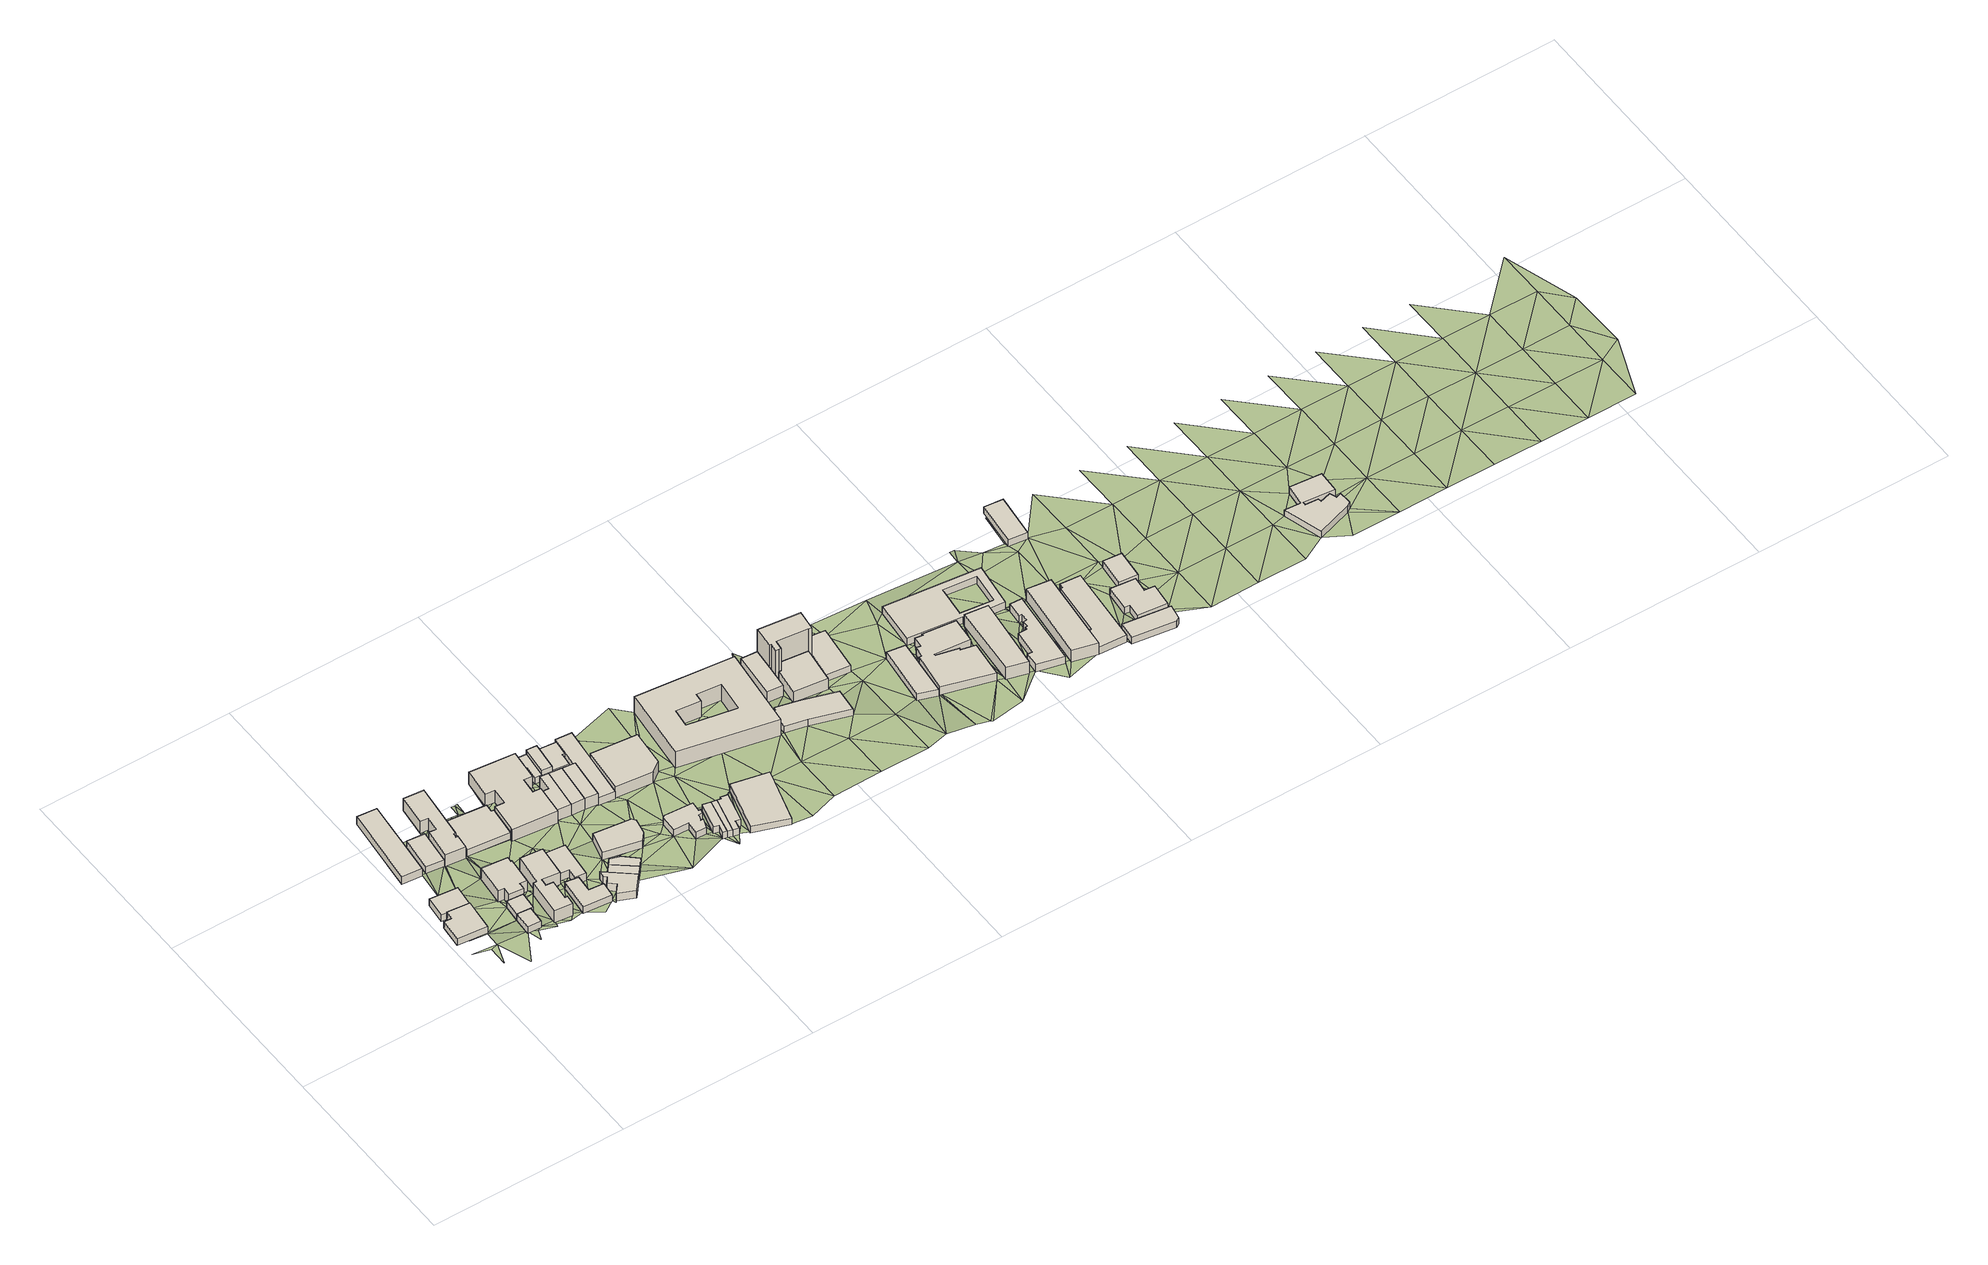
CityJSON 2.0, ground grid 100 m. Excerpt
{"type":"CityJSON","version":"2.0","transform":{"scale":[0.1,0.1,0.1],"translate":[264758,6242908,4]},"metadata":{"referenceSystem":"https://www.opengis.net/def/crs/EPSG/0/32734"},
"CityObjects":{
"building1":{"type":"Building","attributes":{"address":"2A Devon Street Woodstock Cape Town","building":"house","building:levels":"1","footprint":{"type":"Polygon"},"plus_code":"CVX8XWXQ+XJR","ground_height":8.91,"building_height":4.1,"roof_height":13.01},"geometry":[{"type":"Solid","lod":"1","boundaries":[[[[0,1,2,3,4,5]],[[1,6,7,3,2]],[[6,8,9,7]],[[8,10,11,9]],[[10,12,13,11]],[[12,0,5,4,13]],[[4,3,7,9,11,13]],[[12,10,8,6,1,0]]]]}]},
"building2":{"type":"Building","attributes":{"address":"294 Albert Road Woodstock Cape Town","building":"retail","building:levels":"1","footprint":{"type":"Polygon"},"plus_code":"CVXFX2XV+X9V","ground_height":8.18,"building_height":4.1,"roof_height":12.28},"geometry":[{"type":"Solid","lod":"1","boundaries":[[[[14,15,5,2]],[[15,16,17,5]],[[16,18,19,17]],[[18,20,21,19]],[[20,14,2,21]],[[2,5,17,19,21]],[[20,18,16,15,14]]]]}]},
"building3":{"type":"Building","attributes":{"address":"325 Albert Road Woodstock Cape Town","building":"retail","building:levels":"1","footprint":{"type":"Polygon"},"plus_code":"CVX9XVXX+X6X","ground_height":7.43,"building_height":4.1,"roof_height":11.53},"geometry":[{"type":"Solid","lod":"1","boundaries":[[[[22,23,24,25]],[[23,26,27,24]],[[26,28,29,27]],[[28,22,25,29]],[[25,24,27,29]],[[28,26,23,22]]]]}]},
"building4":{"type":"Building","attributes":{"address":"3 Devon Street Woodstock Cape Town","building":"house","building:levels":"1","footprint":{"type":"Polygon"},"plus_code":"C2XHXJX4+XWV","ground_height":8.95,"building_height":4.1,"roof_height":13.05},"geometry":[{"type":"Solid","lod":"1","boundaries":[[[[30,31,32,33]],[[31,34,35,32]],[[34,36,37,35]],[[36,30,33,37]],[[33,32,35,37]],[[36,34,31,30]]]]}]},
"building5":{"type":"Building","attributes":{"address":"1 Devon Street Woodstock Cape Town","building":"house","building:levels":"1","footprint":{"type":"Polygon"},"plus_code":"C2XJXXX4+XVV","ground_height":8.95,"building_height":4.1,"roof_height":13.05},"geometry":[{"type":"Solid","lod":"1","boundaries":[[[[31,30,33,32]],[[30,38,39,33]],[[38,40,41,39]],[[40,42,43,41]],[[42,31,32,43]],[[32,33,39,41,43]],[[42,40,38,30,31]]]]}]},
"building6":{"type":"Building","attributes":{"address":"327 Albert Road Woodstock Cape Town","building":"retail","building:levels":"1","footprint":{"type":"Polygon"},"plus_code":"CVXWX5X2+XHW","ground_height":7.43,"building_height":4.1,"roof_height":11.53},"geometry":[{"type":"Solid","lod":"1","boundaries":[[[[44,45,46,47]],[[45,48,49,46]],[[48,50,51,49]],[[50,44,47,51]],[[47,46,49,51]],[[50,48,45,44]]]]}]},
"building7":{"type":"Building","attributes":{"address":"298 Albert Road Woodstock Cape Town","building":"retail","building:levels":"2","footprint":{"type":"Polygon"},"plus_code":"C2XRX2X4+XQX","ground_height":8.18,"building_height":6.9,"roof_height":15.08},"geometry":[{"type":"Solid","lod":"1","boundaries":[[[[52,53,54,55]],[[53,56,57,54]],[[56,58,59,57]],[[58,60,61,59]],[[60,62,63,61]],[[62,64,65,63]],[[64,66,67,65]],[[66,68,69,67]],[[68,70,71,69]],[[70,52,55,71]],[[55,54,57,59,61,63,65,67,69,71]],[[70,68,66,64,62,60,58,56,53,52]]]]}]},
"building8":{"type":"Building","attributes":{"address":"331 Albert Road Woodstock Cape Town","building":"retail","building:levels":"2","footprint":{"type":"Polygon"},"plus_code":"C2XHX5XC+XCW","ground_height":7.53,"building_height":6.9,"roof_height":14.43},"geometry":[{"type":"Solid","lod":"1","boundaries":[[[[72,73,74,75]],[[73,76,77,74]],[[76,78,79,77]],[[78,80,81,79]],[[80,82,83,81]],[[82,84,85,83]],[[84,86,87,85]],[[86,88,89,87]],[[88,90,91,89]],[[90,92,93,91]],[[92,94,95,93]],[[94,72,75,95]],[[75,74,77,79,81,83,85,87,89,91,93,95]],[[94,92,90,88,86,84,82,80,78,76,73,72]]]]}]},
"building9":{"type":"Building","attributes":{"address":"302 Albert Road Woodstock Cape Town","building":"retail","building:levels":"2","footprint":{"type":"Polygon"},"plus_code":"C3X7X3XP+XXV","ground_height":8.95,"building_height":6.9,"roof_height":15.85},"geometry":[{"type":"Solid","lod":"1","boundaries":[[[[96,97,98,99]],[[97,100,101,98]],[[100,102,103,101]],[[102,104,105,103]],[[104,106,107,105]],[[106,108,109,107]],[[108,110,111,109]],[[110,112,113,111]],[[112,114,115,113]],[[114,116,117,115]],[[116,118,119,117]],[[118,96,99,119]],[[99,98,101,103,105,107,109,111,113,115,117,119]],[[118,116,114,112,110,108,106,104,102,100,97,96]]]]}]},
"building10":{"type":"Building","attributes":{"address":"335 Albert Road Woodstock Cape Town","building":"retail","building:levels":"1","footprint":{"type":"Polygon"},"plus_code":"C3X6XJX8+XWV","ground_height":7.53,"building_height":4.1,"roof_height":11.63},"geometry":[{"type":"Solid","lod":"1","boundaries":[[[[120,121,122,123]],[[121,124,125,122]],[[124,126,127,125]],[[126,128,129,127]],[[128,130,131,129]],[[130,132,133,131]],[[132,120,123,133]],[[123,122,125,127,129,131,133]],[[132,130,128,126,124,121,120]]]]}]},
"building11":{"type":"Building","attributes":{"address":"308 Albert Road Woodstock Cape Town","building":"industrial","building:levels":"1","footprint":{"type":"Polygon"},"plus_code":"C3XXX5X5+XVR","ground_height":8.9,"building_height":4.1,"roof_height":13},"geometry":[{"type":"Solid","lod":"1","boundaries":[[[[134,135,136,137]],[[135,138,139,136]],[[138,140,141,139]],[[140,142,143,141]],[[142,144,145,143]],[[144,134,137,145]],[[137,136,139,141,143,145]],[[144,142,140,138,135,134]]]]}]},
"building12":{"type":"Building","attributes":{"address":"306 Albert Road Woodstock Cape Town","building":"industrial","building:levels":"1","footprint":{"type":"Polygon"},"plus_code":"C4X5X9XG+XVV","ground_height":8.9,"building_height":4.1,"roof_height":13},"geometry":[{"type":"Solid","lod":"1","boundaries":[[[[146,147,148,149]],[[147,150,151,148]],[[150,152,153,151]],[[152,154,155,153]],[[154,156,157,155]],[[156,146,149,157]],[[149,148,151,153,155,157]],[[156,154,152,150,147,146]]]]}]},
"building13":{"type":"Building","attributes":{"address":"8 Greatmore Street Woodstock Cape Town","building":"house","building:levels":"1","footprint":{"type":"Polygon"},"plus_code":"C4XVXJX9+XRR","ground_height":9.48,"building_height":4.1,"roof_height":13.58},"geometry":[{"type":"Solid","lod":"1","boundaries":[[[[158,159,160,161,162,163]],[[159,164,165,161,160]],[[164,166,167,165]],[[166,168,169,167]],[[168,170,171,169]],[[170,172,173,171]],[[172,174,175,173]],[[174,176,177,175]],[[176,158,163,162,177]],[[162,161,165,167,169,171,173,175,177]],[[176,174,172,170,168,166,164,159,158]]]]}]},
"building14":{"type":"Building","attributes":{"address":"6A Greatmore Street Woodstock Cape Town","building":"house","building:levels":"1","footprint":{"type":"Polygon"},"plus_code":"C5X3XHXC+XHW","ground_height":8.85,"building_height":4.1,"roof_height":12.95},"geometry":[{"type":"Solid","lod":"1","boundaries":[[[[158,178,179,163]],[[178,180,181,179]],[[180,159,160,181]],[[159,158,163,160]],[[163,179,181,160]],[[159,180,178,158]]]]}]},
"building15":{"type":"Building","attributes":{"address":"6 Greatmore Street Woodstock Cape Town","building":"house","building:levels":"1","footprint":{"type":"Polygon"},"plus_code":"C5X6XVXM+X7W","ground_height":8.85,"building_height":4.1,"roof_height":12.95},"geometry":[{"type":"Solid","lod":"1","boundaries":[[[[180,178,179,181]],[[178,182,183,179]],[[182,184,185,183]],[[184,186,187,185]],[[186,180,181,187]],[[181,179,183,185,187]],[[186,184,182,178,180]]]]}]},
"building16":{"type":"Building","attributes":{"address":"349 Albert Road Woodstock Cape Town","building":"commercial","building:levels":"2","footprint":{"type":"Polygon"},"plus_code":"C4XCX2XW+XMW","ground_height":7.6,"building_height":6.9,"roof_height":14.5},"geometry":[{"type":"Solid","lod":"1","boundaries":[[[[188,189,190,191]],[[189,192,193,190]],[[192,194,195,193]],[[194,196,197,195]],[[196,198,199,197]],[[198,200,201,199]],[[200,202,203,201]],[[202,204,205,203]],[[204,206,207,205]],[[206,208,209,207]],[[208,210,122,211,209]],[[210,212,123,213,211,122]],[[212,214,215,213,123]],[[214,216,217,215]],[[216,188,191,217]],[[191,190,193,195,197,199,201,203,205,207,209,211,213,215,217]],[[216,214,212,210,208,206,204,202,200,198,196,194,192,189,188]]]]}]},
"building17":{"type":"Building","attributes":{"address":"318 Albert Road Woodstock Cape Town","building":"retail","building:levels":"1","footprint":{"type":"Polygon"},"plus_code":"C5XHX9XC+XMW","ground_height":8.85,"building_height":4.1,"roof_height":12.95},"geometry":[{"type":"Solid","lod":"1","boundaries":[[[[218,219,220,221]],[[219,222,223,220]],[[222,224,225,223]],[[224,226,227,225]],[[226,228,229,227]],[[228,218,221,229]],[[221,220,223,225,227,229]],[[228,226,224,222,219,218]]]]}]},
"building18":{"type":"Building","attributes":{"address":"353 Albert Road Woodstock Cape Town","building":"retail","building:levels":"2","footprint":{"type":"Polygon"},"plus_code":"C5X3XCX2+X7V","ground_height":7.63,"building_height":6.9,"roof_height":14.53},"geometry":[{"type":"Solid","lod":"1","boundaries":[[[[230,231,232,233]],[[231,234,235,232]],[[234,236,237,235]],[[236,238,190,237]],[[238,239,191,190]],[[239,230,233,191]],[[233,232,235,237,190,191]],[[239,238,236,234,231,230]]]]}]},
"building19":{"type":"Building","attributes":{"address":"355 Albert Road Woodstock Cape Town","building":"retail","building:levels":"2","footprint":{"type":"Polygon"},"plus_code":"C5XCXJX3+X8W","ground_height":7.63,"building_height":6.9,"roof_height":14.53},"geometry":[{"type":"Solid","lod":"1","boundaries":[[[[230,240,241,233]],[[240,242,243,241]],[[242,231,232,243]],[[231,230,233,232]],[[233,241,243,232]],[[231,242,240,230]]]]}]},
"building20":{"type":"Building","attributes":{"address":"68 Bromwell Street Woodstock Cape Town","building":"house","building:levels":"1","footprint":{"type":"Polygon"},"plus_code":"C5X6X4XM+XCX","ground_height":7.01,"building_height":4.1,"roof_height":11.11},"geometry":[{"type":"Solid","lod":"1","boundaries":[[[[244,245,246,247]],[[245,248,249,246]],[[248,250,251,249]],[[250,252,253,251]],[[252,254,255,253]],[[254,244,247,255]],[[247,246,249,251,253,255]],[[254,252,250,248,245,244]]]]}]},
"building21":{"type":"Building","attributes":{"address":"70 Bromwell Street Woodstock Cape Town","building":"house","building:levels":"2","footprint":{"type":"Polygon"},"plus_code":"C5XCXMX6+X6R","ground_height":7.01,"building_height":6.9,"roof_height":13.91},"geometry":[{"type":"Solid","lod":"1","boundaries":[[[[256,244,257,258,259,260]],[[244,254,255,261,258,257]],[[254,262,263,264,261,255]],[[262,256,260,259,264,263]],[[259,258,261,264]],[[262,254,244,256]]]]}]},
"building22":{"type":"Building","attributes":{"address":"357 Albert Road Woodstock Cape Town","building":"retail","building:levels":"2","footprint":{"type":"Polygon"},"plus_code":"C5XQX5X2+X5V","ground_height":7.63,"building_height":6.9,"roof_height":14.53},"geometry":[{"type":"Solid","lod":"1","boundaries":[[[[240,265,266,267,241,268]],[[265,269,270,267,266]],[[269,242,243,270]],[[242,240,268,241,243]],[[241,267,270,243]],[[242,269,265,240]]]]}]},
"building23":{"type":"Building","attributes":{"address":"74 Bromwell Street Woodstock Cape Town","building":"house","building:levels":"1","footprint":{"type":"Polygon"},"plus_code":"C5XRX7XG+XVW","ground_height":7.05,"building_height":4.1,"roof_height":11.15},"geometry":[{"type":"Solid","lod":"1","boundaries":[[[[271,256,260,272]],[[256,262,273,260]],[[262,274,275,273]],[[274,276,277,275]],[[276,278,279,277]],[[278,271,272,279]],[[272,260,273,275,277,279]],[[278,276,274,262,256,271]]]]}]},
"building24":{"type":"Building","attributes":{"address":"78 Bromwell Street Woodstock Cape Town","building":"retail","building:levels":"1","footprint":{"type":"Polygon"},"plus_code":"C6X4XJX3+XVR","ground_height":7.67,"building_height":4.1,"roof_height":11.77},"geometry":[{"type":"Solid","lod":"1","boundaries":[[[[280,281,282,283]],[[281,284,285,282]],[[284,286,287,285]],[[286,271,272,288,287]],[[271,278,279,289,288,272]],[[278,290,291,289,279]],[[290,292,266,291]],[[292,280,283,266]],[[283,282,285,287,288,289,291,266]],[[292,290,278,271,286,284,281,280]]]]}]},
"building25":{"type":"Building","attributes":{"address":"326 Albert Road Woodstock Cape Town","building":"retail","building:levels":"1","footprint":{"type":"Polygon"},"plus_code":"C7X2XWX8+XMR","ground_height":8.83,"building_height":4.1,"roof_height":12.93},"geometry":[{"type":"Solid","lod":"1","boundaries":[[[[293,294,295,296]],[[294,297,298,295]],[[297,299,300,298]],[[299,301,302,300]],[[301,303,304,302]],[[303,305,306,304]],[[305,307,308,306]],[[307,309,310,308]],[[309,311,312,310]],[[311,313,314,312]],[[313,315,316,314]],[[315,317,318,316]],[[317,293,296,318]],[[296,295,298,300,302,304,306,308,310,312,314,316,318]],[[317,315,313,311,309,307,305,303,301,299,297,294,293]]]]}]},
"building26":{"type":"Building","attributes":{"address":"330 Albert Road Woodstock Cape Town","building":"retail","building:levels":"1","footprint":{"type":"Polygon"},"plus_code":"C7XHXRXM+X2V","ground_height":8.88,"building_height":4.1,"roof_height":12.98},"geometry":[{"type":"Solid","lod":"1","boundaries":[[[[319,320,321,322]],[[320,323,324,321]],[[323,325,326,324]],[[325,327,328,326]],[[327,329,330,328]],[[329,319,322,330]],[[322,321,324,326,328,330]],[[329,327,325,323,320,319]]]]}]},
"building27":{"type":"Building","attributes":{"address":"369 Albert Road Woodstock Cape Town","building":"retail","building:levels":"2","footprint":{"type":"Polygon"},"plus_code":"C6XWXHXW+X2V","ground_height":7.67,"building_height":6.9,"roof_height":14.57},"geometry":[{"type":"Solid","lod":"1","boundaries":[[[[331,332,283,333,334,282]],[[332,335,336,333,283]],[[335,337,338,336]],[[337,339,340,338]],[[339,331,282,334,340]],[[334,333,336,338,340]],[[339,337,335,332,331]]]]}]},
"building28":{"type":"Building","attributes":{"address":"332 Albert Road Woodstock Cape Town","building":"retail","building:levels":"1","footprint":{"type":"Polygon"},"plus_code":"C7XPXQXG+XXR","ground_height":8.88,"building_height":4.1,"roof_height":12.98},"geometry":[{"type":"Solid","lod":"1","boundaries":[[[[319,329,330,322]],[[329,341,342,330]],[[341,343,344,342]],[[343,319,322,344]],[[322,330,342,344]],[[343,341,329,319]]]]}]},
"building29":{"type":"Building","attributes":{"address":"334 Albert Road Woodstock Cape Town","building":"retail","building:levels":"1","footprint":{"type":"Polygon"},"plus_code":"C7XXX8X3+XRX","ground_height":8.88,"building_height":4.1,"roof_height":12.98},"geometry":[{"type":"Solid","lod":"1","boundaries":[[[[343,341,342,344]],[[341,345,346,342]],[[345,347,348,346]],[[347,349,350,348]],[[349,351,352,350]],[[351,353,354,352]],[[353,355,356,354]],[[355,343,344,356]],[[344,342,346,348,350,352,354,356]],[[355,353,351,349,347,345,341,343]]]]}]},
"building30":{"type":"Building","attributes":{"address":"336 Albert Road Woodstock Cape Town","building":"office","building:use":"office","building:levels":"1","footprint":{"type":"Polygon"},"plus_code":"C8XMXXX3+XJV","ground_height":8.8,"building_height":4.1,"roof_height":12.9},"geometry":[{"type":"Solid","lod":"1","boundaries":[[[[357,358,359,360]],[[358,361,362,359]],[[361,363,364,362]],[[363,357,360,364]],[[360,359,362,364]],[[363,361,358,357]]]]}]},
"building31":{"type":"Building","attributes":{"address":"375 Albert Road 7915 Cape Town","building":"commercial","building:levels":"3","footprint":{"type":"Polygon"},"plus_code":"CCX4X7X7+X7X","ground_height":7.72,"building_height":9.7,"roof_height":17.42},"geometry":[{"type":"Solid","lod":"1","boundaries":[[[[365,366,367,368]],[[366,369,370,367]],[[369,371,372,370]],[[371,365,368,372]],[[373,374,375,376]],[[374,377,378,375]],[[377,379,380,378]],[[379,381,382,380]],[[381,383,384,382]],[[383,373,376,384]],[[368,367,370,372],[376,375,378,380,382,384]],[[371,369,366,365],[383,381,379,377,374,373]]]]}]},
"building32":{"type":"Building","attributes":{"address":"Albert Road Woodstock 7915 Cape Town","building":"retail","building:levels":"1","footprint":{"type":"Polygon"},"plus_code":"CFX5X8XQ+X5W","ground_height":8.16,"building_height":4.1,"roof_height":12.26},"geometry":[{"type":"Solid","lod":"1","boundaries":[[[[385,386,387,388]],[[386,389,390,387]],[[389,391,392,390]],[[391,393,394,392]],[[393,395,396,394]],[[395,397,398,396]],[[397,399,400,398]],[[399,385,388,400]],[[388,387,390,392,394,396,398,400]],[[399,397,395,393,391,389,386,385]]]]}]},
"building33":{"type":"Building","attributes":{"address":"375 Albert Road Woodstock 7915 Cape Town","building":"retail","building:levels":"2","footprint":{"type":"Polygon"},"plus_code":"CCXRXCXQ+XRX","ground_height":7.43,"building_height":6.9,"roof_height":14.33},"geometry":[{"type":"Solid","lod":"1","boundaries":[[[[401,402,403,404]],[[402,405,406,403]],[[405,407,408,406]],[[407,409,410,408]],[[409,401,404,410]],[[404,403,406,408,410]],[[409,407,405,402,401]]]]}]},
"building34":{"type":"Building","attributes":{"address":"Albert Road Woodstock 7915","building":"yes","building:levels":"2","footprint":{"type":"Polygon"},"plus_code":"CFXGXQX5+X2W","ground_height":7.43,"building_height":6.9,"roof_height":14.33},"geometry":[{"type":"Solid","lod":"1","boundaries":[[[[411,412,413,414]],[[412,415,416,413]],[[415,417,418,416]],[[417,419,420,418]],[[419,421,422,420]],[[421,411,414,422]],[[414,413,416,418,420,422]],[[421,419,417,415,412,411]]]]}]},
"building35":{"type":"Building","attributes":{"address":"375 Albert Road Woodstock 7915 Cape Town","building":"retail","building:levels":"7","footprint":{"type":"Polygon"},"plus_code":"CFXJX6XH+X7R","ground_height":7.43,"building_height":20.9,"roof_height":28.33},"geometry":[{"type":"Solid","lod":"1","boundaries":[[[[423,424,425,426,427,428]],[[424,429,410,430,426,425]],[[429,431,432,433,430,410]],[[431,434,435,433,432]],[[434,436,437,435]],[[436,438,416,439,437]],[[438,440,413,441,439,416]],[[440,442,414,443,441,413]],[[442,444,445,446,443,414]],[[444,423,428,427,446,445]],[[427,426,430,433,435,437,439,441,443,446]],[[444,442,440,438,436,434,431,429,424,423]]]]}]},
"building36":{"type":"Building","attributes":{"address":"Albert Road Woodstock 7915 Cape Town","building":"retail","building:levels":"1","footprint":{"type":"Polygon"},"plus_code":"CGX9X9X3+X6R","ground_height":7.14,"building_height":4.1,"roof_height":11.24},"geometry":[{"type":"Solid","lod":"1","boundaries":[[[[423,444,447,428]],[[444,448,449,447]],[[448,450,451,449]],[[450,452,453,451]],[[452,423,428,453]],[[428,447,449,451,453]],[[452,450,448,444,423]]]]}]},
"building37":{"type":"Building","attributes":{"address":"375 Albert Road Woodstock 7915 Cape Town","building":"retail","building:levels":"1","footprint":{"type":"Polygon"},"plus_code":"CHXJXCX9+XFR","ground_height":7.58,"building_height":4.1,"roof_height":11.68},"geometry":[{"type":"Solid","lod":"1","boundaries":[[[[454,455,456,457]],[[455,458,459,456]],[[458,460,461,459]],[[460,454,457,461]],[[457,456,459,461]],[[460,458,455,454]]]]}]},
"building38":{"type":"Building","attributes":{"address":"399 Albert Road Woodstock Cape Town","building":"retail","building:levels":"1","footprint":{"type":"Polygon"},"plus_code":"CJXFXWXF+XHR","ground_height":8.33,"building_height":4.1,"roof_height":12.43},"geometry":[{"type":"Solid","lod":"1","boundaries":[[[[462,463,464,465]],[[463,466,467,464]],[[466,468,469,467]],[[468,470,471,469]],[[470,472,473,471]],[[472,474,475,473]],[[474,476,477,475]],[[476,478,479,477]],[[478,480,481,479]],[[480,482,483,481]],[[482,484,485,483]],[[484,486,487,485]],[[486,488,489,487]],[[488,490,491,489]],[[490,492,493,491]],[[492,462,465,493]],[[465,464,467,469,471,473,475,477,479,481,483,485,487,489,491,493]],[[492,490,488,486,484,482,480,478,476,474,472,470,468,466,463,462]]]]}]},
"building39":{"type":"Building","attributes":{"address":"40 Albert Road Woodstock Cape Town","building":"retail","building:levels":"2","footprint":{"type":"Polygon"},"plus_code":"CMXJX3XM+XJX","ground_height":8.15,"building_height":6.9,"roof_height":15.05},"geometry":[{"type":"Solid","lod":"1","boundaries":[[[[494,495,496,497]],[[495,498,499,496]],[[498,500,501,499]],[[500,494,497,501]],[[497,496,499,501]],[[500,498,495,494]]]]}]},
"building40":{"type":"Building","attributes":{"address":"Woodstock Cape Town","building":"retail","building:levels":"1","footprint":{"type":"Polygon"},"plus_code":"CJXQXVX7+X6V","ground_height":7.17,"building_height":4.1,"roof_height":11.27},"geometry":[{"type":"Solid","lod":"1","boundaries":[[[[502,503,504,505]],[[503,506,507,504]],[[506,508,509,507]],[[508,510,511,509]],[[510,512,513,511]],[[512,502,505,513]],[[514,515,516,517]],[[515,518,519,516]],[[518,520,521,519]],[[520,514,517,521]],[[505,504,507,509,511,513],[517,516,519,521]],[[512,510,508,506,503,502],[520,518,515,514]]]]}]},
"building41":{"type":"Building","attributes":{"address":"411 Albert Road Woodstock Cape Town","building":"retail","building:levels":"1","footprint":{"type":"Polygon"},"plus_code":"CPX9XFXM+XWR","ground_height":8.08,"building_height":4.1,"roof_height":12.18},"geometry":[{"type":"Solid","lod":"1","boundaries":[[[[522,523,524,525]],[[523,526,527,524]],[[526,528,529,527]],[[528,530,531,529]],[[530,532,533,531]],[[532,534,535,533]],[[534,536,537,535]],[[536,538,539,537]],[[538,540,541,539]],[[540,542,543,541]],[[542,544,545,543]],[[544,546,547,545]],[[546,548,549,547]],[[548,522,525,549]],[[525,524,527,529,531,533,535,537,539,541,543,545,547,549]],[[548,546,544,542,540,538,536,534,532,530,528,526,523,522]]]]}]},
"building42":{"type":"Building","attributes":{"address":"415 Albert Road Woodstock Cape Town","building":"commercial","building:levels":"2","footprint":{"type":"Polygon"},"plus_code":"CQX5X3XG+XHR","ground_height":7.99,"building_height":6.9,"roof_height":14.89},"geometry":[{"type":"Solid","lod":"1","boundaries":[[[[550,551,552,553,554,555]],[[551,556,557,553,552]],[[556,558,559,557]],[[558,560,561,559]],[[560,550,555,554,561]],[[554,553,557,559,561]],[[560,558,556,551,550]]]]}]},
"building43":{"type":"Building","attributes":{"address":"419 Albert Road Woodstock Cape Town","building":"commercial","building:levels":"1","footprint":{"type":"Polygon"},"plus_code":"CQXVX3X9+X2R","ground_height":7.99,"building_height":4.1,"roof_height":12.09},"geometry":[{"type":"Solid","lod":"1","boundaries":[[[[551,550,555,552]],[[550,562,563,555]],[[562,564,565,563]],[[564,566,567,565]],[[566,568,569,567]],[[568,570,571,569]],[[570,572,573,571]],[[572,551,552,573]],[[552,555,563,565,567,569,571,573]],[[572,570,568,566,564,562,550,551]]]]}]},
"building44":{"type":"Building","attributes":{"address":"421 Albert Road Woodstock Cape Town","building":"retail","building:levels":"1","footprint":{"type":"Polygon"},"plus_code":"CRXMXRXH+XJW","ground_height":8.05,"building_height":4.1,"roof_height":12.15},"geometry":[{"type":"Solid","lod":"1","boundaries":[[[[574,575,576,577]],[[575,578,579,576]],[[578,580,581,579]],[[580,582,583,581]],[[582,574,577,583]],[[577,576,579,581,583]],[[582,580,578,575,574]]]]}]},
"building45":{"type":"Building","attributes":{"address":"8 Stowe Street Woodstock Cape Town","building":"manufacture","building:levels":"1","footprint":{"type":"Polygon"},"plus_code":"CRXWX6XV+XMW","ground_height":7.73,"building_height":4.1,"roof_height":11.83},"geometry":[{"type":"Solid","lod":"1","boundaries":[[[[584,585,586,587]],[[585,588,589,586]],[[588,590,591,589]],[[590,592,593,591]],[[592,594,595,593]],[[594,596,597,595]],[[596,598,599,597]],[[598,584,587,599]],[[587,586,589,591,593,595,597,599]],[[598,596,594,592,590,588,585,584]]]]}]},
"building46":{"type":"Building","attributes":{"address":"Strand Street Woodstock Cape Town","building":"house","building:levels":"1","footprint":{"type":"Polygon"},"plus_code":"CQXVX5XX+XFW","ground_height":6.56,"building_height":4.1,"roof_height":10.66},"geometry":[{"type":"Solid","lod":"1","boundaries":[[[[600,601,602,603]],[[601,604,605,602]],[[604,606,607,605]],[[606,600,603,607]],[[603,602,605,607]],[[606,604,601,600]]]]}]},
"building47":{"type":"Building","attributes":{"address":"2 Stowe Street Woodstock Cape Town","building":"yes","building:levels":"1","footprint":{"type":"Polygon"},"plus_code":"CVX3X9XG+XGR","ground_height":7.4,"building_height":4.1,"roof_height":11.5},"geometry":[{"type":"Solid","lod":"1","boundaries":[[[[608,609,610,611]],[[609,612,613,610]],[[612,614,615,613]],[[614,608,611,615]],[[611,610,613,615]],[[614,612,609,608]]]]}]},
"building48":{"type":"Building","attributes":{"address":"5 Voortrekker Road Salt River Cape Town","building":"retail","building:levels":"1","footprint":{"type":"Polygon"},"plus_code":"C5XCX7XC+XWW","ground_height":7,"building_height":4.1,"roof_height":11.1},"geometry":[{"type":"Solid","lod":"1","boundaries":[[[[616,617,618,619]],[[617,620,621,618]],[[620,622,623,621]],[[622,624,625,623]],[[624,626,627,625]],[[626,628,629,627]],[[628,630,631,629]],[[630,632,633,631]],[[632,634,635,633]],[[634,636,637,635]],[[636,638,639,637]],[[638,640,641,639]],[[640,642,643,641]],[[642,644,645,643]],[[644,616,619,645]],[[619,618,621,623,625,627,629,631,633,635,637,639,641,643,645]],[[644,642,640,638,636,634,632,630,628,626,624,622,620,617,616]]]]}]},
"terrain1":{"type":"TINRelief","geometry":[{"type":"CompositeSurface","lod":"1","boundaries":[[[646,647,648]],[[648,649,646]],[[650,12,651]],[[652,653,646]],[[650,646,653]],[[18,16,654]],[[12,650,31]],[[42,0,12]],[[31,650,653]],[[654,45,655]],[[42,12,31]],[[0,656,16]],[[16,657,654]],[[653,658,659]],[[45,654,657]],[[44,655,45]],[[42,656,0]],[[653,659,660]],[[661,655,44]],[[662,657,16]],[[53,16,656]],[[663,660,659]],[[656,42,664]],[[16,53,662]],[[655,661,26]],[[656,664,665]],[[660,38,30]],[[666,660,663]],[[42,40,664]],[[38,660,667]],[[660,666,667]],[[668,661,44]],[[669,657,662]],[[40,670,664]],[[667,666,671]],[[657,669,672]],[[53,673,662]],[[668,44,672]],[[667,674,38]],[[40,38,674]],[[674,670,40]],[[53,675,673]],[[667,671,676]],[[677,670,678]],[[669,679,672]],[[674,678,670]],[[675,53,52]],[[680,668,672]],[[132,673,675]],[[672,679,680]],[[668,680,681]],[[674,682,678]],[[86,668,681]],[[673,132,683]],[[684,676,671]],[[675,52,132]],[[685,686,687]],[[683,685,687]],[[688,683,132]],[[689,676,684]],[[97,678,682]],[[683,688,685]],[[690,691,689]],[[690,692,693]],[[97,68,678]],[[130,688,132]],[[70,68,52]],[[68,97,52]],[[689,684,140]],[[685,688,694]],[[690,689,140]],[[695,692,690]],[[130,694,688]],[[696,132,52]],[[695,690,140]],[[685,694,84]],[[697,694,130]],[[698,699,684]],[[130,700,697]],[[97,701,52]],[[694,697,702]],[[703,695,140]],[[700,130,704]],[[695,703,705]],[[132,696,706]],[[707,703,140]],[[138,707,140]],[[96,695,705]],[[708,704,130]],[[705,703,709]],[[696,52,701]],[[701,97,96]],[[707,709,703]],[[96,705,147]],[[138,135,710]],[[710,707,138]],[[130,711,708]],[[712,699,713]],[[714,715,704]],[[704,708,714]],[[710,135,166]],[[166,135,716]],[[701,96,147]],[[699,717,716]],[[699,712,718]],[[719,714,708]],[[699,718,717]],[[168,716,717]],[[168,166,716]],[[147,146,701]],[[164,710,166]],[[720,708,711]],[[721,722,711]],[[720,711,723]],[[164,724,710]],[[725,726,722]],[[722,726,711]],[[696,701,727]],[[159,180,164]],[[711,728,723]],[[710,724,146]],[[725,729,726]],[[711,726,730]],[[711,730,728]],[[701,146,727]],[[164,180,724]],[[202,723,728]],[[730,726,729]],[[724,180,186]],[[146,724,218]],[[731,724,186]],[[731,186,184]],[[218,732,146]],[[146,732,727]],[[724,731,733]],[[733,731,184]],[[734,735,736]],[[737,727,738]],[[182,733,184]],[[727,732,738]],[[739,740,741]],[[182,736,735]],[[741,238,236]],[[742,739,741]],[[743,732,218]],[[732,744,738]],[[236,234,741]],[[234,742,741]],[[234,745,742]],[[745,248,742]],[[182,299,733]],[[732,746,744]],[[248,747,742]],[[745,234,748]],[[248,745,250]],[[182,735,299]],[[743,746,732]],[[748,234,231]],[[733,749,750]],[[231,751,748]],[[752,750,749]],[[749,733,299]],[[231,242,751]],[[753,743,752]],[[746,743,753]],[[752,749,297]],[[299,735,303]],[[754,751,242]],[[749,299,297]],[[752,297,294]],[[746,753,755]],[[294,753,752]],[[754,242,756]],[[303,735,757]],[[301,299,303]],[[758,754,756]],[[758,759,754]],[[303,757,760]],[[753,761,755]],[[761,753,294]],[[760,757,762]],[[760,762,763]],[[764,762,757]],[[765,763,766]],[[767,757,768]],[[762,769,763]],[[294,770,761]],[[766,763,769]],[[768,771,767]],[[320,769,762]],[[768,772,771]],[[769,320,773]],[[774,773,320]],[[770,774,320]],[[770,320,319]],[[772,775,776]],[[284,331,777]],[[775,772,778]],[[761,770,779]],[[353,770,319]],[[353,779,770]],[[779,780,761]],[[319,343,353]],[[343,355,353]],[[775,778,358]],[[780,779,781]],[[358,351,775]],[[358,779,353]],[[777,782,284]],[[783,780,781]],[[780,783,777]],[[353,351,358]],[[781,779,784]],[[366,783,781]],[[366,777,783]],[[779,358,784]],[[366,782,777]],[[785,357,786]],[[358,357,784]],[[787,357,785]],[[781,784,788]],[[789,790,791]],[[784,357,788]],[[791,790,792]],[[787,793,357]],[[788,357,793]],[[794,795,791]],[[792,794,791]],[[787,796,793]],[[793,797,788]],[[797,793,397]],[[788,797,798]],[[793,796,799]],[[793,799,397]],[[798,800,801]],[[798,802,788]],[[801,803,798]],[[803,802,798]],[[803,801,407]],[[386,804,801]],[[407,801,804]],[[803,805,802]],[[397,799,806]],[[796,807,799]],[[407,804,417]],[[802,805,808]],[[407,809,409]],[[809,407,417]],[[810,409,809]],[[386,811,804]],[[808,805,401]],[[799,812,806]],[[385,811,386]],[[799,807,812]],[[806,813,385]],[[811,814,411]],[[385,813,811]],[[813,806,812]],[[812,807,815]],[[811,816,814]],[[814,444,411]],[[401,423,817]],[[813,816,811]],[[812,815,818]],[[818,813,812]],[[423,819,817]],[[820,818,815]],[[813,455,816]],[[819,423,452]],[[820,815,821]],[[818,455,813]],[[816,455,452]],[[822,819,452]],[[821,823,820]],[[823,821,824]],[[820,823,490]],[[825,452,455]],[[490,454,820]],[[826,822,452]],[[823,824,827]],[[828,827,824]],[[455,454,829]],[[490,488,486]],[[454,490,486]],[[455,829,825]],[[826,452,825]],[[482,454,486]],[[482,829,454]],[[830,827,828]],[[486,484,482]],[[478,829,482]],[[468,472,470]],[[829,502,825]],[[482,480,478]],[[826,825,502]],[[827,830,831]],[[468,474,472]],[[831,832,827]],[[829,478,833]],[[834,468,466]],[[834,827,832]],[[835,831,830]],[[831,834,832]],[[468,834,474]],[[835,830,836]],[[831,498,834]],[[476,833,478]],[[834,498,474]],[[498,476,474]],[[835,836,837]],[[476,498,833]],[[838,826,502]],[[833,498,839]],[[495,835,837]],[[839,498,495]],[[837,840,841]],[[842,836,843]],[[495,837,841]],[[843,844,842]],[[845,846,847]],[[848,839,495]],[[841,849,850]],[[495,841,528]],[[850,851,841]],[[838,502,852]],[[852,502,853]],[[851,528,841]],[[854,844,843]],[[850,855,851]],[[526,495,528]],[[851,856,528]],[[844,523,842]],[[495,526,857]],[[848,495,857]],[[847,858,845]],[[856,530,528]],[[848,857,526]],[[523,848,526]],[[523,844,558]],[[523,558,848]],[[853,848,558]],[[838,852,853]],[[838,859,860]],[[838,853,861]],[[570,862,863]],[[838,861,859]],[[853,558,864]],[[570,556,862]],[[556,865,558]],[[866,867,868]],[[864,861,853]],[[864,558,865]],[[566,556,570]],[[566,570,568]],[[865,556,566]],[[564,867,866]],[[865,566,564]],[[866,869,592]],[[870,861,871]],[[864,871,861]],[[590,866,592]],[[590,564,866]],[[869,594,592]],[[865,872,864]],[[580,869,866]],[[871,873,870]],[[871,864,872]],[[564,874,865]],[[875,564,590]],[[865,874,872]],[[869,580,876]],[[875,608,564]],[[588,875,590]],[[874,564,608]],[[877,875,588]],[[585,584,588]],[[878,872,874]],[[876,580,879]],[[588,584,877]],[[608,614,874]],[[880,872,878]],[[881,584,876]],[[878,874,614]],[[877,584,881]],[[879,881,876]],[[877,881,614]],[[882,878,614]],[[881,883,614]],[[878,882,880]],[[614,883,882]],[[881,879,884]],[[879,885,884]],[[881,886,883]],[[881,884,886]],[[882,883,887]],[[882,887,888]],[[883,886,887]],[[885,889,884]],[[885,890,889]],[[884,891,886]],[[886,891,887]],[[884,889,891]],[[892,889,890]],[[893,894,887]],[[893,887,891]],[[895,891,889]],[[892,895,889]],[[891,895,642]],[[644,642,895]],[[892,896,620]],[[891,897,893]],[[632,636,634]],[[891,642,897]],[[636,632,638]],[[632,630,628]],[[893,898,899]],[[638,632,628]],[[896,900,620]],[[897,898,893]],[[642,640,897]],[[638,628,626]],[[626,624,638]],[[620,900,622]],[[624,622,901]],[[638,624,901]],[[640,638,901]],[[901,622,900]],[[897,640,902]],[[903,898,897]],[[902,640,901]],[[898,903,904]],[[897,902,903]],[[905,901,900]],[[901,906,902]],[[901,905,907]],[[901,907,906]],[[903,902,908]],[[908,909,903]],[[902,906,908]],[[907,905,910]],[[905,911,910]],[[912,906,907]],[[907,910,912]],[[913,908,906]],[[908,913,914]],[[906,912,913]],[[915,910,911]],[[916,912,910]],[[915,917,910]],[[912,916,913]],[[910,917,916]],[[918,913,919]],[[915,920,917]],[[919,913,916]],[[916,917,921]],[[920,921,917]],[[919,916,922]],[[916,921,923]],[[924,919,922]],[[922,916,923]],[[921,920,925]],[[923,921,925]],[[925,920,926]],[[927,922,923]],[[925,928,923]],[[923,928,927]],[[929,925,926]],[[925,929,928]],[[922,927,930]],[[931,928,929]],[[931,927,928]],[[927,931,930]]]}]}
},
"vertices":[
[175,419,49],[62,431,49],[62,431,83],[62,431,90],[175,419,90],[175,419,83],[57,388,49],[57,388,90],[19,392,49],[19,392,90],[7,275,49],[7,275,90],[158,259,49],[158,259,90],
[62,431,42],[175,419,42],[187,529,42],[187,529,83],[46,544,42],[46,544,83],[34,435,42],[34,435,83],
[28,725,27],[128,715,27],[128,715,75],[28,725,75],[170,1120,27],[170,1120,75],[70,1130,27],[70,1130,75],
[373,242,49],[305,249,49],[305,249,90],[373,242,90],[299,159,49],[299,159,90],[367,154,49],[367,154,90],
[386,241,49],[386,241,90],[394,330,49],[394,330,90],[313,337,49],[313,337,90],
[167,888,34],[147,713,34],[147,713,75],[167,888,75],[236,703,34],[236,703,75],[256,878,34],[256,878,75],
[452,530,42],[320,544,42],[320,544,111],[452,530,111],[304,390,42],[304,390,111],[334,387,42],[334,387,111],[330,347,42],[330,347,111],[404,340,42],[404,340,111],[407,373,42],[407,373,111],[442,369,42],[442,369,111],[456,504,42],[456,504,111],[450,504,42],[450,504,111],
[242,703,28],[342,691,28],[342,691,104],[242,703,104],[350,762,28],[350,762,104],[340,763,28],[340,763,104],[343,784,28],[343,784,104],[352,783,28],[352,783,104],[384,1070,28],[384,1070,104],[283,1081,28],[283,1081,104],[266,927,28],[266,927,104],[304,923,28],[304,923,104],[295,850,28],[295,850,104],[259,854,28],[259,854,104],
[602,480,42],[488,492,42],[488,492,118],[602,480,118],[471,336,42],[471,336,118],[453,338,42],[453,338,118],[432,148,42],[432,148,118],[524,138,42],[524,138,118],[530,188,42],[530,188,118],[517,189,42],[517,189,118],[528,292,42],[528,292,118],[490,296,42],[490,296,118],[494,332,42],[494,332,118],[584,322,42],[584,322,118],
[564,670,35],[580,815,35],[580,815,76],[564,670,76],[581,823,35],[581,823,76],[568,824,35],[568,824,76],[572,864,35],[572,864,76],[374,886,35],[374,886,76],[352,694,35],[352,694,76],
[718,182,49],[642,189,49],[642,189,90],[718,182,90],[649,275,49],[649,275,90],[584,285,49],[584,285,90],[565,118,49],[565,118,90],[708,104,49],[708,104,90],
[710,465,42],[612,476,42],[612,476,90],[710,465,90],[597,339,42],[597,339,90],[640,334,42],[640,334,90],[634,282,42],[634,282,90],[690,276,42],[690,276,90],
[872,137,48],[766,224,48],[766,224,89],[766,224,96],[872,137,96],[872,137,89],[740,246,48],[740,246,96],[736,212,48],[736,212,96],[748,201,48],[748,201,96],[727,171,48],[727,171,96],[761,141,48],[761,141,96],[725,99,48],[725,99,96],[809,62,48],[809,62,96],
[906,177,48],[906,177,89],[799,264,48],[799,264,89],
[935,215,48],[935,215,89],[871,273,48],[871,273,89],[820,290,48],[820,290,89],
[792,644,29],[805,771,29],[805,771,105],[792,644,105],[807,789,29],[807,789,105],[766,793,29],[766,793,105],[774,873,29],[774,873,105],[817,869,29],[817,869,105],[833,1023,29],[833,1023,105],[604,1046,29],[604,1046,105],[588,896,29],[588,896,105],[635,892,29],[635,892,105],[627,810,29],[627,810,105],[580,815,29],[580,815,105],[564,670,29],[564,670,105],[562,660,29],[562,660,105],[791,637,29],[791,637,105],
[847,453,42],[817,338,42],[817,338,89],[847,453,89],[1001,295,42],[1001,295,89],[1033,333,42],[1033,333,89],[1048,412,42],[1048,412,89],[1035,429,42],[1035,429,89],
[861,635,36],[885,844,36],[885,844,105],[861,635,105],[843,849,36],[843,849,105],[835,768,36],[835,768,105],[805,771,36],[792,644,36],
[928,630,36],[928,630,105],[950,836,36],[950,836,105],
[889,1017,30],[842,1022,30],[842,1022,71],[889,1017,71],[834,949,30],[834,949,71],[845,948,30],[845,948,71],[838,882,30],[838,882,71],[874,878,30],[874,878,71],
[939,1012,30],[889,1017,72],[889,1017,99],[939,1012,99],[939,1012,72],[874,878,99],[924,872,30],[924,872,71],[924,872,99],
[993,622,36],[993,622,78],[993,622,105],[928,630,78],[1015,829,36],[1015,829,105],
[1036,1002,30],[1036,1002,72],[924,872,72],[1008,864,30],[1008,864,72],[1015,926,30],[1015,926,72],[1027,925,30],[1027,925,72],
[1075,610,30],[1101,836,30],[1101,836,78],[1075,610,78],[1119,1004,30],[1119,1004,78],[1037,1012,30],[1037,1012,78],[1036,1002,78],[1027,925,78],[1015,829,30],[1015,829,78],[993,622,30],
[1308,355,48],[1163,365,48],[1163,365,89],[1308,355,89],[1150,354,48],[1150,354,89],[1148,270,48],[1148,270,89],[1226,266,48],[1226,266,89],[1218,204,48],[1218,204,89],[1272,201,48],[1272,201,89],[1291,250,48],[1291,250,89],[1279,251,48],[1279,251,89],[1289,281,48],[1289,281,89],[1307,281,48],[1307,281,89],[1313,303,48],[1313,303,89],[1303,304,48],[1303,304,89],
[1375,314,49],[1336,323,49],[1336,323,90],[1375,314,90],[1298,186,49],[1298,186,90],[1325,178,49],[1325,178,90],[1314,136,49],[1314,136,90],[1334,131,49],[1334,131,90],
[1101,836,37],[1075,610,37],[1075,610,106],[1101,836,106],[1262,588,37],[1262,588,106],[1316,629,37],[1316,629,106],[1333,812,37],[1333,812,106],
[1358,124,49],[1358,124,90],[1403,309,49],[1403,309,90],
[1387,117,49],[1387,117,90],[1397,160,49],[1397,160,90],[1423,154,49],[1423,154,90],[1460,307,49],[1460,307,90],[1425,315,49],[1425,315,90],[1422,304,49],[1422,304,90],
[1688,315,48],[1503,355,48],[1503,355,89],[1688,315,89],[1432,98,48],[1432,98,89],[1608,35,48],[1608,35,89],
[1928,930,32],[1434,982,32],[1434,982,134],[1928,930,134],[1393,612,32],[1393,612,134],[1880,508,32],[1880,508,134],[1663,840,32],[1785,827,32],[1785,827,134],[1663,840,134],[1767,670,32],[1767,670,134],[1523,717,32],[1523,717,134],[1534,811,32],[1534,811,134],[1657,795,32],[1657,795,134],
[2212,539,42],[2042,593,42],[2042,593,83],[2212,539,83],[1925,622,42],[1925,622,83],[1921,606,42],[1921,606,83],[1901,611,42],[1901,611,83],[1895,504,42],[1895,504,83],[2001,480,42],[2001,480,83],[2199,419,42],[2199,419,83],
[2041,921,34],[1958,928,34],[1958,928,103],[2041,921,103],[1937,700,34],[1937,700,103],[2020,692,34],[2020,692,103],[2032,817,34],[2032,817,103],
[2226,797,34],[2068,816,34],[2068,816,103],[2226,797,103],[2062,769,34],[2062,769,103],[2050,770,34],[2050,770,103],[2033,636,34],[2033,636,103],[2203,615,34],[2203,615,103],
[2254,895,31],[2041,921,31],[2041,921,72],[2041,921,243],[2254,895,243],[2254,895,72],[2032,817,31],[2032,817,243],[2041,815,31],[2041,815,103],[2041,815,243],[2036,772,31],[2036,772,243],[2050,770,31],[2050,770,243],[2062,769,31],[2062,769,243],[2068,816,31],[2068,816,243],[2226,797,31],[2226,797,243],[2242,794,31],[2242,794,103],[2242,794,243],
[2242,794,72],[2226,660,31],[2226,660,72],[2344,646,31],[2344,646,72],[2372,880,31],[2372,880,72],
[2606,605,36],[2513,619,36],[2513,619,77],[2606,605,77],[2481,340,36],[2481,340,77],[2574,308,36],[2574,308,77],
[2833,237,36],[2854,426,36],[2854,426,84],[2833,237,84],[2782,442,36],[2782,442,84],[2785,451,36],[2785,451,84],[2675,477,36],[2675,477,84],[2674,484,36],[2674,484,84],[2853,465,36],[2853,465,84],[2866,594,36],[2866,594,84],[2698,614,36],[2698,614,84],[2698,605,36],[2698,605,84],[2659,611,36],[2659,611,84],[2652,557,36],[2652,557,84],[2632,563,36],[2632,563,84],[2624,507,36],[2624,507,84],[2611,509,36],[2611,509,84],[2582,310,36],[2582,310,84],
[2973,193,36],[3018,569,36],[3018,569,110],[2973,193,110],[2901,583,36],[2901,583,110],[2869,222,36],[2869,222,110],
[2655,853,30],[2633,637,30],[2633,637,73],[2655,853,73],[2907,605,30],[2907,605,73],[2907,588,30],[2907,588,73],[3109,570,30],[3109,570,73],[3139,798,30],[3139,798,73],[2928,785,30],[3094,765,30],[3094,765,73],[2928,785,73],[3075,610,30],[3075,610,73],[2910,630,30],[2910,630,73],
[3134,151,36],[3175,540,36],[3175,540,82],[3134,151,82],[3113,544,36],[3113,544,82],[3107,463,36],[3107,463,82],[3122,463,36],[3122,463,82],[3120,425,36],[3120,425,82],[3101,424,36],[3101,424,82],[3101,393,36],[3101,393,82],[3090,392,36],[3090,392,82],[3090,380,36],[3090,380,82],[3044,380,36],[3044,380,82],[3031,254,36],[3031,254,82],[3007,257,36],[3007,257,82],[3001,184,36],[3001,184,82],
[3286,113,36],[3296,219,36],[3296,219,81],[3296,219,109],[3286,113,109],[3286,113,81],[3329,539,36],[3329,539,109],[3209,556,36],[3209,556,109],[3162,145,36],[3162,145,109],
[3426,103,36],[3426,103,81],[3463,509,36],[3463,509,81],[3361,518,36],[3361,518,81],[3360,494,36],[3360,494,81],[3346,496,36],[3346,496,81],[3319,220,36],[3319,220,81],
[3435,78,41],[3652,48,41],[3652,48,82],[3435,78,82],[3670,58,41],[3670,58,82],[3683,135,41],[3683,135,82],[3445,168,41],[3445,168,82],
[3694,276,37],[3642,282,37],[3642,282,78],[3694,276,78],[3651,360,37],[3651,360,78],[3525,374,37],[3525,374,78],[3511,246,37],[3511,246,78],[3538,242,37],[3538,242,78],[3530,175,37],[3530,175,78],[3681,158,37],[3681,158,78],
[3332,870,26],[3427,859,26],[3427,859,67],[3332,870,67],[3452,1082,26],[3452,1082,67],[3357,1093,26],[3357,1093,67],
[3594,529,34],[3579,385,34],[3579,385,75],[3594,529,75],[3674,375,34],[3674,375,75],[3688,519,34],[3688,519,75],
[4417,331,30],[4474,134,30],[4474,134,71],[4417,331,71],[4656,192,30],[4656,192,71],[4676,208,30],[4676,208,71],[4673,272,30],[4673,272,71],[4647,264,30],[4647,264,71],[4634,298,30],[4634,298,71],[4578,282,30],[4578,282,71],[4574,300,30],[4574,300,71],[4510,305,30],[4510,305,71],[4509,321,30],[4509,321,71],[4667,305,30],[4667,305,71],[4672,415,30],[4672,415,71],[4511,431,30],[4511,431,71],[4499,324,30],[4499,324,71],
[147,172,58],[26,185,58],[112,163,58],[110,65,58],[156,255,49],[67,265,49],[213,6,58],[299,159,59],[110,565,42],[128,715,34],[304,390,49],[236,703,35],[321,87,59],[341,138,59],[367,154,59],[158,920,34],[242,703,35],[425,111,59],[330,347,49],[334,387,49],[428,125,59],[432,148,59],[260,911,35],[259,854,35],[404,340,49],[494,106,57],[256,878,35],[342,691,35],[453,338,49],[359,565,42],[524,138,57],[407,373,49],[442,369,49],[295,850,35],[304,923,35],[266,927,35],[471,336,49],[350,762,35],[565,118,57],[352,783,35],[343,784,35],[340,763,35],[359,815,35],[530,188,49],[528,292,49],[517,189,49],[494,332,49],[490,296,49],[380,985,28],[584,322,49],[562,660,42],[386,923,35],[645,63,57],[708,104,57],[428,920,35],[608,565,42],[392,984,28],[608,315,49],[459,917,35],[597,339,49],[564,670,42],[634,282,49],[487,908,36],[640,334,49],[690,276,49],[572,864,36],[725,99,57],[716,84,57],[481,976,28],[465,977,28],[718,182,57],[727,171,57],[761,141,55],[494,975,29],[525,904,36],[568,824,36],[581,823,36],[581,898,36],[817,338,48],[580,815,36],[608,815,36],[791,637,42],[588,896,36],[627,810,36],[635,892,36],[858,315,49],[858,565,42],[1001,295,48],[872,137,55],[1107,65,54],[906,177,55],[792,644,42],[861,635,42],[774,873,36],[766,793,36],[807,789,36],[817,869,36],[1035,429,48],[928,630,42],[838,882,36],[993,622,43],[833,1023,30],[874,878,36],[1107,315,48],[1033,333,48],[924,872,36],[1048,412,48],[1107,565,43],[1008,864,37],[1075,610,43],[1015,829,37],[1314,136,54],[1027,925,37],[1015,926,37],[1272,201,49],[1262,588,43],[1298,186,54],[1291,250,49],[1325,178,54],[1279,251,49],[1289,281,49],[1334,131,54],[1356,65,54],[1307,281,49],[1308,355,49],[1358,124,54],[1387,117,54],[1313,303,49],[1303,304,49],[1423,154,54],[1397,160,54],[1333,812,38],[1432,98,54],[1356,565,43],[1316,629,43],[1393,612,43],[1356,1065,32],[1356,815,38],[1605,565,44],[1711,21,54],[1608,35,54],[1854,65,55],[1880,508,43],[1534,811,38],[1523,717,38],[1657,795,38],[1767,670,43],[1854,315,49],[1785,827,37],[1663,840,38],[2103,65,56],[1895,504,43],[1901,611,43],[2103,315,48],[1921,606,43],[1925,622,43],[1928,930,37],[1937,700,37],[2033,636,42],[1958,928,37],[2199,419,48],[2352,65,55],[1985,1030,29],[2036,772,34],[2041,815,34],[2203,615,42],[2352,315,46],[2352,565,38],[2226,660,42],[2462,89,55],[2344,646,38],[2307,997,27],[2481,340,43],[2306,983,27],[2574,308,43],[2601,65,51],[2362,977,27],[2582,310,43],[2665,44,52],[2601,815,30],[2645,960,25],[2833,237,42],[2675,37,52],[2633,637,36],[2850,65,48],[2869,222,42],[2850,315,41],[2907,605,36],[2854,426,42],[2973,193,42],[3001,184,46],[3007,257,41],[3096,914,32],[2907,588,36],[3031,254,41],[3044,380,41],[3134,151,46],[3099,65,46],[3162,145,46],[2928,785,32],[2910,630,36],[3075,610,36],[3109,570,36],[3090,380,41],[3090,392,41],[3101,424,41],[3099,815,32],[3139,798,32],[3286,113,44],[3101,393,41],[3120,425,41],[3099,565,36],[3094,765,32],[3125,984,26],[3103,986,26],[3217,898,32],[3296,219,40],[3319,220,40],[3348,815,31],[3348,565,36],[3445,168,44],[3426,103,44],[3435,78,44],[3530,175,41],[3326,886,31],[3332,870,31],[3427,859,31],[3348,1065,26],[3597,565,34],[3579,385,37],[3681,158,41],[3674,375,37],[3597,815,29],[3846,65,38],[3597,1065,23],[3846,315,35],[3846,815,26],[3846,565,31],[4095,315,36],[4095,65,40],[4095,565,32],[4095,815,28],[3846,1065,22],[4344,315,33],[4344,65,38],[4344,565,29],[4474,134,35],[4344,815,26],[4095,1065,24],[4417,331,33],[4593,65,35],[4593,565,26],[4593,815,23],[4344,1065,21],[4842,65,32],[4842,315,28],[4842,565,24],[4842,815,21],[4593,1065,18],[5091,65,30],[5091,565,23],[5091,315,26],[5091,815,20],[4842,1065,16],[5340,315,23],[5340,65,27],[5340,565,21],[5340,815,19],[5091,1065,16],[5589,65,23],[5589,565,17],[5589,315,20],[5340,1065,18],[5589,815,15],[5838,65,21],[5838,315,18],[5838,815,12],[5838,565,15],[5589,1065,12],[6088,315,16],[6088,65,19],[6088,815,10],[6088,565,13],[6209,377,16],[6088,1065,7],[6203,684,13]
]}
